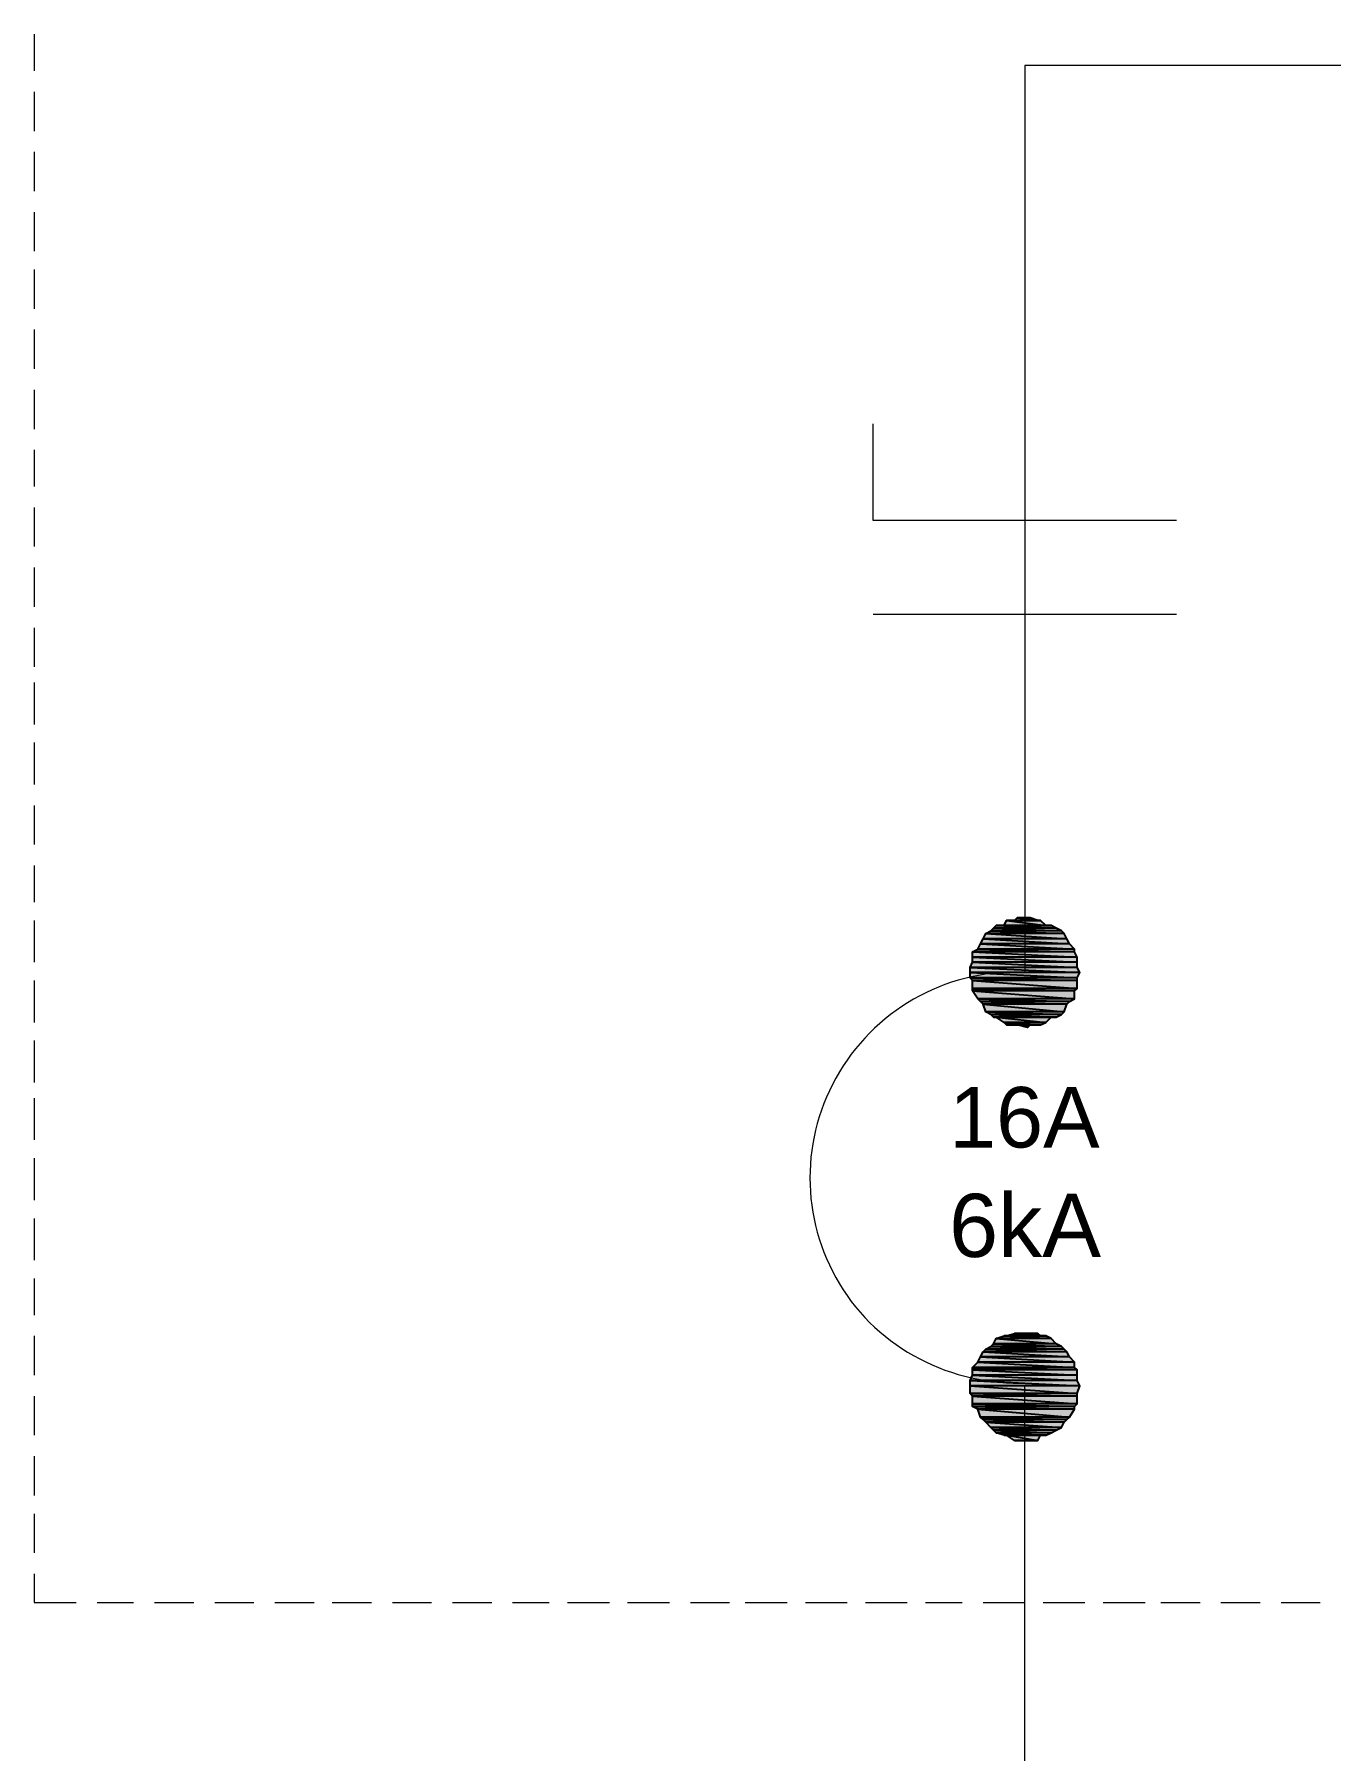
# Model space of a CAD drawing. Header units: millimetres. Extents: x -5 to 184, y -24 to 24.
# Drawn here: x 79.621 to 81.261, y -9.181 to -7.009 of the extents above; entities that cross this region are included whole.
import ezdxf

# ---------------------------------------------------------------- set-up
doc = ezdxf.new("R2010")
doc.units = ezdxf.units.MM
doc.layers.get('0').update_dxf_attribs({"lineweight": 30})
doc.styles.add('Arial0', font='arial.ttf', dxfattribs={"height": 3.14658})

msp = doc.modelspace()

# ---------------------------------------------------------------- hatches: boundary and pattern name
at = {"true_color": 0x000007}
h = msp.add_hatch(color=7, dxfattribs=at)
h.paths.add_polyline_path([(80.9205, -8.1433), (80.8312, -8.1433), (80.9238, -8.1466)])
h.paths.add_polyline_path([(80.8312, -8.1433), (80.9238, -8.1466), (80.8246, -8.1466)])
h = msp.add_hatch(color=7, dxfattribs=at)
h.paths.add_polyline_path([(80.9139, -8.14), (80.8345, -8.14), (80.9205, -8.1433)])
h.paths.add_polyline_path([(80.8345, -8.14), (80.9205, -8.1433), (80.8312, -8.1433)])
h = msp.add_hatch(color=7, dxfattribs=at)
h.paths.add_polyline_path([(80.9073, -8.1367), (80.8378, -8.1367), (80.9139, -8.14)])
h.paths.add_polyline_path([(80.8378, -8.1367), (80.9139, -8.14), (80.8345, -8.14)])
h = msp.add_hatch(color=7, dxfattribs=at)
h.paths.add_polyline_path([(80.8941, -8.13), (80.8511, -8.13), (80.9007, -8.1367)])
h.paths.add_polyline_path([(80.8511, -8.13), (80.9007, -8.1367), (80.8478, -8.1367)])
h = msp.add_hatch(color=7, dxfattribs=at)
h.paths.add_polyline_path([(80.8808, -8.1267), (80.8643, -8.1267), (80.8908, -8.13)])
h.paths.add_polyline_path([(80.8643, -8.1267), (80.8908, -8.13), (80.861, -8.13)])
h = msp.add_hatch(color=7, dxfattribs=at)
h.paths.add_polyline_path([(80.9371, -8.1664), (80.8147, -8.1664), (80.9371, -8.1697)])
h.paths.add_polyline_path([(80.8147, -8.1664), (80.9371, -8.1697), (80.8081, -8.1697)])
h = msp.add_hatch(color=7, dxfattribs=at)
h.paths.add_polyline_path([(80.9305, -8.1598), (80.818, -8.1598), (80.9371, -8.1664)])
h.paths.add_polyline_path([(80.818, -8.1598), (80.9371, -8.1664), (80.8147, -8.1664)])
h = msp.add_hatch(color=7, dxfattribs=at)
h.paths.add_polyline_path([(80.9272, -8.1532), (80.8213, -8.1532), (80.9305, -8.1598)])
h.paths.add_polyline_path([(80.8213, -8.1532), (80.9305, -8.1598), (80.818, -8.1598)])
h = msp.add_hatch(color=7, dxfattribs=at)
h.paths.add_polyline_path([(80.9238, -8.1466), (80.8246, -8.1466), (80.9272, -8.1532)])
h.paths.add_polyline_path([(80.8246, -8.1466), (80.9272, -8.1532), (80.8213, -8.1532)])
h = msp.add_hatch(color=7, dxfattribs=at)
h.paths.add_polyline_path([(80.9404, -8.183), (80.8081, -8.183), (80.9404, -8.1896)])
h.paths.add_polyline_path([(80.8081, -8.183), (80.9404, -8.1896), (80.8048, -8.1896)])
h = msp.add_hatch(color=7, dxfattribs=at)
h.paths.add_polyline_path([(80.9371, -8.1697), (80.8081, -8.1697), (80.9404, -8.1764)])
h.paths.add_polyline_path([(80.8081, -8.1697), (80.9404, -8.1764), (80.8081, -8.1764)])
h = msp.add_hatch(color=7, dxfattribs=at)
h.paths.add_polyline_path([(80.9404, -8.1764), (80.8081, -8.1764), (80.9404, -8.183)])
h.paths.add_polyline_path([(80.8081, -8.1764), (80.9404, -8.183), (80.8081, -8.183)])
h = msp.add_hatch(color=7, dxfattribs=at)
h.paths.add_polyline_path([(80.9404, -8.1896), (80.8048, -8.1896), (80.9437, -8.1962)])
h.paths.add_polyline_path([(80.8048, -8.1896), (80.9437, -8.1962), (80.8048, -8.1962)])
h = msp.add_hatch(color=7, dxfattribs=at)
h.paths.add_polyline_path([(80.9437, -8.1962), (80.8048, -8.1962), (80.9404, -8.2028)])
h.paths.add_polyline_path([(80.8048, -8.1962), (80.9404, -8.2028), (80.8048, -8.2028)])
h = msp.add_hatch(color=7, dxfattribs=at)
h.paths.add_polyline_path([(80.9404, -8.2028), (80.8048, -8.2028), (80.9404, -8.2061)])
h.paths.add_polyline_path([(80.8048, -8.2028), (80.9404, -8.2061), (80.8081, -8.2061)])
h = msp.add_hatch(color=7, dxfattribs=at)
h.paths.add_polyline_path([(80.9404, -8.2061), (80.8081, -8.2061), (80.9404, -8.2161)])
h.paths.add_polyline_path([(80.8081, -8.2061), (80.9404, -8.2161), (80.8081, -8.2161)])
h = msp.add_hatch(color=7, dxfattribs=at)
h.paths.add_polyline_path([(80.9404, -8.2161), (80.8081, -8.2161), (80.9371, -8.2194)])
h.paths.add_polyline_path([(80.8081, -8.2161), (80.9371, -8.2194), (80.8081, -8.2194)])
h = msp.add_hatch(color=7, dxfattribs=at)
h.paths.add_polyline_path([(80.9371, -8.2194), (80.8081, -8.2194), (80.9371, -8.2293)])
h.paths.add_polyline_path([(80.8081, -8.2194), (80.9371, -8.2293), (80.8147, -8.2293)])
h = msp.add_hatch(color=7, dxfattribs=at)
h.paths.add_polyline_path([(80.9371, -8.2293), (80.8147, -8.2293), (80.9305, -8.2326)])
h.paths.add_polyline_path([(80.8147, -8.2293), (80.9305, -8.2326), (80.818, -8.2326)])
h = msp.add_hatch(color=7, dxfattribs=at)
h.paths.add_polyline_path([(80.9305, -8.2326), (80.818, -8.2326), (80.9272, -8.2359)])
h.paths.add_polyline_path([(80.818, -8.2326), (80.9272, -8.2359), (80.8213, -8.2359)])
h = msp.add_hatch(color=7, dxfattribs=at)
h.paths.add_polyline_path([(80.9272, -8.2359), (80.8213, -8.2359), (80.9238, -8.2458)])
h.paths.add_polyline_path([(80.8213, -8.2359), (80.9238, -8.2458), (80.8246, -8.2458)])
h = msp.add_hatch(color=7, dxfattribs=at)
h.paths.add_polyline_path([(80.9238, -8.2458), (80.8246, -8.2458), (80.9205, -8.2491)])
h.paths.add_polyline_path([(80.8246, -8.2458), (80.9205, -8.2491), (80.8312, -8.2491)])
h = msp.add_hatch(color=7, dxfattribs=at)
h.paths.add_polyline_path([(80.9205, -8.2491), (80.8312, -8.2491), (80.9139, -8.2524)])
h.paths.add_polyline_path([(80.8312, -8.2491), (80.9139, -8.2524), (80.8345, -8.2524)])
h = msp.add_hatch(color=7, dxfattribs=at)
h.paths.add_polyline_path([(80.9073, -8.2524), (80.8378, -8.2524), (80.9007, -8.2591)])
h.paths.add_polyline_path([(80.8378, -8.2524), (80.9007, -8.2591), (80.8478, -8.2591)])
h = msp.add_hatch(color=7, dxfattribs=at)
h.paths.add_polyline_path([(80.9007, -8.2591), (80.8478, -8.2591), (80.8941, -8.2624)])
h.paths.add_polyline_path([(80.8478, -8.2591), (80.8941, -8.2624), (80.8511, -8.2624)])
h = msp.add_hatch(color=7, dxfattribs=at)
h.paths.add_polyline_path([(80.861, -8.2624), (80.8643, -8.2624), (80.8808, -8.2624)])
h.paths.add_polyline_path([(80.8643, -8.2624), (80.8808, -8.2624), (80.8775, -8.2657)])
h = msp.add_hatch(color=7, dxfattribs=at)
h.paths.add_polyline_path([(80.9139, -8.6659), (80.8345, -8.6659), (80.9205, -8.6692)])
h.paths.add_polyline_path([(80.8345, -8.6659), (80.9205, -8.6692), (80.8312, -8.6692)])
h = msp.add_hatch(color=7, dxfattribs=at)
h.paths.add_polyline_path([(80.9073, -8.6593), (80.8378, -8.6593), (80.9139, -8.6659)])
h.paths.add_polyline_path([(80.8378, -8.6593), (80.9139, -8.6659), (80.8345, -8.6659)])
h = msp.add_hatch(color=7, dxfattribs=at)
h.paths.add_polyline_path([(80.9007, -8.656), (80.8478, -8.656), (80.9073, -8.6593)])
h.paths.add_polyline_path([(80.8478, -8.656), (80.9073, -8.6593), (80.8378, -8.6593)])
h = msp.add_hatch(color=7, dxfattribs=at)
h.paths.add_polyline_path([(80.8908, -8.6527), (80.861, -8.6527), (80.8941, -8.656)])
h.paths.add_polyline_path([(80.861, -8.6527), (80.8941, -8.656), (80.8511, -8.656)])
h = msp.add_hatch(color=7, dxfattribs=at)
h.paths.add_polyline_path([(80.9305, -8.6825), (80.818, -8.6825), (80.9371, -8.6891)])
h.paths.add_polyline_path([(80.818, -8.6825), (80.9371, -8.6891), (80.8147, -8.6891)])
h = msp.add_hatch(color=7, dxfattribs=at)
h.paths.add_polyline_path([(80.9272, -8.6759), (80.8213, -8.6759), (80.9305, -8.6825)])
h.paths.add_polyline_path([(80.8213, -8.6759), (80.9305, -8.6825), (80.818, -8.6825)])
h = msp.add_hatch(color=7, dxfattribs=at)
h.paths.add_polyline_path([(80.9238, -8.6726), (80.8246, -8.6726), (80.9272, -8.6759)])
h.paths.add_polyline_path([(80.8246, -8.6726), (80.9272, -8.6759), (80.8213, -8.6759)])
h = msp.add_hatch(color=7, dxfattribs=at)
h.paths.add_polyline_path([(80.9205, -8.6692), (80.8312, -8.6692), (80.9238, -8.6726)])
h.paths.add_polyline_path([(80.8312, -8.6692), (80.9238, -8.6726), (80.8246, -8.6726)])
h = msp.add_hatch(color=7, dxfattribs=at)
h.paths.add_polyline_path([(80.9404, -8.7056), (80.8081, -8.7056), (80.9404, -8.7123)])
h.paths.add_polyline_path([(80.8081, -8.7056), (80.9404, -8.7123), (80.8048, -8.7123)])
h = msp.add_hatch(color=7, dxfattribs=at)
h.paths.add_polyline_path([(80.9371, -8.6891), (80.8147, -8.6891), (80.9371, -8.6957)])
h.paths.add_polyline_path([(80.8147, -8.6891), (80.9371, -8.6957), (80.8081, -8.6957)])
h = msp.add_hatch(color=7, dxfattribs=at)
h.paths.add_polyline_path([(80.9371, -8.6957), (80.8081, -8.6957), (80.9404, -8.699)])
h.paths.add_polyline_path([(80.8081, -8.6957), (80.9404, -8.699), (80.8081, -8.699)])
h = msp.add_hatch(color=7, dxfattribs=at)
h.paths.add_polyline_path([(80.9404, -8.699), (80.8081, -8.699), (80.9404, -8.7056)])
h.paths.add_polyline_path([(80.8081, -8.699), (80.9404, -8.7056), (80.8081, -8.7056)])
h = msp.add_hatch(color=7, dxfattribs=at)
h.paths.add_polyline_path([(80.9404, -8.7123), (80.8048, -8.7123), (80.9437, -8.7189)])
h.paths.add_polyline_path([(80.8048, -8.7123), (80.9437, -8.7189), (80.8048, -8.7189)])
h = msp.add_hatch(color=7, dxfattribs=at)
h.paths.add_polyline_path([(80.9437, -8.7189), (80.8048, -8.7189), (80.9404, -8.7288)])
h.paths.add_polyline_path([(80.8048, -8.7189), (80.9404, -8.7288), (80.8048, -8.7288)])
h = msp.add_hatch(color=7, dxfattribs=at)
h.paths.add_polyline_path([(80.9404, -8.7288), (80.8048, -8.7288), (80.9404, -8.7321)])
h.paths.add_polyline_path([(80.8048, -8.7288), (80.9404, -8.7321), (80.8081, -8.7321)])
h = msp.add_hatch(color=7, dxfattribs=at)
h.paths.add_polyline_path([(80.9404, -8.7321), (80.8081, -8.7321), (80.9404, -8.742)])
h.paths.add_polyline_path([(80.8081, -8.7321), (80.9404, -8.742), (80.8081, -8.742)])
h = msp.add_hatch(color=7, dxfattribs=at)
h.paths.add_polyline_path([(80.9404, -8.742), (80.8081, -8.742), (80.9371, -8.7453)])
h.paths.add_polyline_path([(80.8081, -8.742), (80.9371, -8.7453), (80.8081, -8.7453)])
h = msp.add_hatch(color=7, dxfattribs=at)
h.paths.add_polyline_path([(80.9371, -8.7453), (80.8081, -8.7453), (80.9371, -8.7486)])
h.paths.add_polyline_path([(80.8081, -8.7453), (80.9371, -8.7486), (80.8147, -8.7486)])
h = msp.add_hatch(color=7, dxfattribs=at)
h.paths.add_polyline_path([(80.9371, -8.7486), (80.8147, -8.7486), (80.9305, -8.7586)])
h.paths.add_polyline_path([(80.8147, -8.7486), (80.9305, -8.7586), (80.818, -8.7586)])
h = msp.add_hatch(color=7, dxfattribs=at)
h.paths.add_polyline_path([(80.9305, -8.7586), (80.818, -8.7586), (80.9272, -8.7619)])
h.paths.add_polyline_path([(80.818, -8.7586), (80.9272, -8.7619), (80.8213, -8.7619)])
h = msp.add_hatch(color=7, dxfattribs=at)
h.paths.add_polyline_path([(80.9272, -8.7619), (80.8213, -8.7619), (80.9238, -8.7652)])
h.paths.add_polyline_path([(80.8213, -8.7619), (80.9238, -8.7652), (80.8246, -8.7652)])
h = msp.add_hatch(color=7, dxfattribs=at)
h.paths.add_polyline_path([(80.9238, -8.7652), (80.8246, -8.7652), (80.9205, -8.7718)])
h.paths.add_polyline_path([(80.8246, -8.7652), (80.9205, -8.7718), (80.8312, -8.7718)])
h = msp.add_hatch(color=7, dxfattribs=at)
h.paths.add_polyline_path([(80.9205, -8.7718), (80.8312, -8.7718), (80.9139, -8.7751)])
h.paths.add_polyline_path([(80.8312, -8.7718), (80.9139, -8.7751), (80.8345, -8.7751)])
h = msp.add_hatch(color=7, dxfattribs=at)
h.paths.add_polyline_path([(80.9139, -8.7751), (80.8345, -8.7751), (80.9073, -8.7784)])
h.paths.add_polyline_path([(80.8345, -8.7751), (80.9073, -8.7784), (80.8378, -8.7784)])
h = msp.add_hatch(color=7, dxfattribs=at)
h.paths.add_polyline_path([(80.9073, -8.7784), (80.8378, -8.7784), (80.9007, -8.7817)])
h.paths.add_polyline_path([(80.8378, -8.7784), (80.9007, -8.7817), (80.8478, -8.7817)])
h = msp.add_hatch(color=7, dxfattribs=at)
h.paths.add_polyline_path([(80.8941, -8.7817), (80.8511, -8.7817), (80.8908, -8.7883)])
h.paths.add_polyline_path([(80.8511, -8.7817), (80.8908, -8.7883), (80.861, -8.7883)])

# ---------------------------------------------------------------- linework, layer by layer
at = {"color": 6, "linetype": 'Continuous', "lineweight": 9, "true_color": 0x000006}
for points in [[(79.6205, -7.0086), (79.6205, -7.055), (79.6205, -7.055)], [(79.6205, -7.0814), (79.6205, -7.131), (79.6205, -7.131)], [(79.6205, -7.1575), (79.6205, -7.2071), (79.6205, -7.2071)], [(79.6205, -7.2336), (79.6205, -7.2832), (79.6205, -7.2832)], [(79.6205, -7.3064), (79.6205, -7.356), (79.6205, -7.356)], [(79.6205, -7.3824), (79.6205, -7.4321), (79.6205, -7.4321)], [(79.6205, -7.4585), (79.6205, -7.5082), (79.6205, -7.5082)], [(79.6205, -7.5346), (79.6205, -7.5809), (79.6205, -7.5809)], [(79.6205, -7.6074), (79.6205, -7.657), (79.6205, -7.657)], [(79.6205, -7.6835), (79.6205, -7.7331), (79.6205, -7.7331)], [(79.6205, -7.7596), (79.6205, -7.8092), (79.6205, -7.8092)], [(79.6205, -7.829), (79.6205, -7.882), (79.6205, -7.882)], [(79.6205, -7.9051), (79.6205, -7.958), (79.6205, -7.958)], [(79.6205, -7.9845), (79.6205, -8.0341), (79.6205, -8.0341)], [(79.6205, -8.0606), (79.6205, -8.1069), (79.6205, -8.1069)], [(79.6205, -8.13), (79.6205, -8.183), (79.6205, -8.183)], [(79.6205, -8.2061), (79.6205, -8.2591), (79.6205, -8.2591)], [(79.6205, -8.2822), (79.6205, -8.3351), (79.6205, -8.3351)], [(79.6205, -8.355), (79.6205, -8.4079), (79.6205, -8.4079)], [(79.6205, -8.4311), (79.6205, -8.484), (79.6205, -8.484)], [(79.6205, -8.5072), (79.6205, -8.5601), (79.6205, -8.5601)], [(79.6205, -8.5832), (79.6205, -8.6296), (79.6205, -8.6296)], [(79.6205, -8.656), (79.6205, -8.7056), (79.6205, -8.7056)], [(79.6205, -8.7321), (79.6205, -8.7817), (79.6205, -8.7817)], [(79.6205, -8.8082), (79.6205, -8.8578), (79.6205, -8.8578)], [(79.6205, -8.881), (79.6205, -8.9306), (79.6205, -8.9306)], [(79.6205, -8.957), (79.6205, -8.9934), (79.6734, -8.9934)], [(79.6999, -8.9934), (79.7462, -8.9934), (79.7462, -8.9934)], [(79.7727, -8.9934), (79.8223, -8.9934), (79.8223, -8.9934)], [(79.8488, -8.9934), (79.8984, -8.9934), (79.8984, -8.9934)], [(79.9248, -8.9934), (79.9745, -8.9934), (79.9745, -8.9934)], [(79.9976, -8.9934), (80.0472, -8.9934), (80.0472, -8.9934)], [(80.0737, -8.9934), (80.1233, -8.9934), (80.1233, -8.9934)], [(80.1498, -8.9934), (80.1994, -8.9934), (80.1994, -8.9934)], [(80.2259, -8.9934), (80.2722, -8.9934), (80.2722, -8.9934)], [(80.2953, -8.9934), (80.3483, -8.9934), (80.3483, -8.9934)], [(80.3714, -8.9934), (80.4243, -8.9934), (80.4243, -8.9934)], [(80.4508, -8.9934), (80.5004, -8.9934), (80.5004, -8.9934)], [(80.5203, -8.9934), (80.5732, -8.9934), (80.5732, -8.9934)], [(80.5964, -8.9934), (80.6493, -8.9934), (80.6493, -8.9934)], [(80.6724, -8.9934), (80.7254, -8.9934), (80.7254, -8.9934)], [(80.7485, -8.9934), (80.7948, -8.9934), (80.7948, -8.9934)], [(80.8213, -8.9934), (80.8742, -8.9934), (80.8742, -8.9934)], [(80.8974, -8.9934), (80.9503, -8.9934), (80.9503, -8.9934)], [(80.9735, -8.9934), (81.0264, -8.9934), (81.0264, -8.9934)], [(81.0462, -8.9934), (81.0959, -8.9934), (81.0959, -8.9934)], [(81.1223, -8.9934), (81.1719, -8.9934), (81.1719, -8.9934)], [(81.1984, -8.9934), (81.248, -8.9934), (81.248, -8.9934)]]:
    msp.add_lwpolyline(points, dxfattribs=at)
at = {"color": 7, "linetype": 'Continuous', "lineweight": 9, "true_color": 0x000007}
for points in [[(87.3479, -7.0483), (80.8742, -7.0483), (80.8742, -8.1962)], [(81.0661, -7.6239), (80.8742, -7.6239), (80.6824, -7.6239), (80.6824, -7.5015)], [(81.0661, -7.743), (80.8742, -7.743), (80.6824, -7.743)], [(80.8742, -10.3894), (80.8742, -8.7189), (80.8742, -8.7189)]]:
    msp.add_lwpolyline(points, dxfattribs=at)
at = {"color": 7, "linetype": 'Continuous', "lineweight": -2, "true_color": 0x000007}
for points in [[(80.8312, -8.1433), (80.9238, -8.1466), (80.8246, -8.1466)], [(80.8345, -8.14), (80.9205, -8.1433), (80.8312, -8.1433)], [(80.9205, -8.1433), (80.8312, -8.1433), (80.9238, -8.1466)], [(80.8378, -8.1367), (80.9139, -8.14), (80.8345, -8.14)], [(80.9139, -8.14), (80.8345, -8.14), (80.9205, -8.1433)], [(80.8478, -8.1367), (80.9073, -8.1367), (80.8378, -8.1367)], [(80.9073, -8.1367), (80.8378, -8.1367), (80.9139, -8.14)], [(80.8511, -8.13), (80.9007, -8.1367), (80.8478, -8.1367)], [(80.9007, -8.1367), (80.8478, -8.1367), (80.9073, -8.1367)], [(80.861, -8.13), (80.8941, -8.13), (80.8511, -8.13)], [(80.8941, -8.13), (80.8511, -8.13), (80.9007, -8.1367)], [(80.8643, -8.1267), (80.8908, -8.13), (80.861, -8.13)], [(80.8908, -8.13), (80.861, -8.13), (80.8941, -8.13)], [(80.8775, -8.1267), (80.8808, -8.1267), (80.8643, -8.1267)], [(80.8808, -8.1267), (80.8643, -8.1267), (80.8908, -8.13)], [(80.8147, -8.1664), (80.9371, -8.1697), (80.8081, -8.1697)], [(80.818, -8.1598), (80.9371, -8.1664), (80.8147, -8.1664)], [(80.9371, -8.1664), (80.8147, -8.1664), (80.9371, -8.1697)], [(80.8213, -8.1532), (80.9305, -8.1598), (80.818, -8.1598)], [(80.9305, -8.1598), (80.818, -8.1598), (80.9371, -8.1664)], [(80.8246, -8.1466), (80.9272, -8.1532), (80.8213, -8.1532)], [(80.9272, -8.1532), (80.8213, -8.1532), (80.9305, -8.1598)], [(80.9238, -8.1466), (80.8246, -8.1466), (80.9272, -8.1532)], [(80.8081, -8.183), (80.9404, -8.1896), (80.8048, -8.1896)], [(80.9371, -8.1697), (80.8081, -8.1697), (80.9404, -8.1764)], [(80.8081, -8.1697), (80.9404, -8.1764), (80.8081, -8.1764)], [(80.9404, -8.1764), (80.8081, -8.1764), (80.9404, -8.183)], [(80.8081, -8.1764), (80.9404, -8.183), (80.8081, -8.183)], [(80.9404, -8.183), (80.8081, -8.183), (80.9404, -8.1896)], [(80.9404, -8.1896), (80.8048, -8.1896), (80.9437, -8.1962)], [(80.8048, -8.1896), (80.9437, -8.1962), (80.8048, -8.1962)], [(80.9437, -8.1962), (80.8048, -8.1962), (80.9404, -8.2028)], [(80.8048, -8.1962), (80.9404, -8.2028), (80.8048, -8.2028)], [(80.9404, -8.2028), (80.8048, -8.2028), (80.9404, -8.2061)], [(80.8048, -8.2028), (80.9404, -8.2061), (80.8081, -8.2061)], [(80.9404, -8.2061), (80.8081, -8.2061), (80.9404, -8.2161)], [(80.8081, -8.2061), (80.9404, -8.2161), (80.8081, -8.2161)], [(80.9404, -8.2161), (80.8081, -8.2161), (80.9371, -8.2194)], [(80.8081, -8.2161), (80.9371, -8.2194), (80.8081, -8.2194)], [(80.9371, -8.2194), (80.8081, -8.2194), (80.9371, -8.2293)], [(80.8081, -8.2194), (80.9371, -8.2293), (80.8147, -8.2293)], [(80.9371, -8.2293), (80.8147, -8.2293), (80.9305, -8.2326)], [(80.8147, -8.2293), (80.9305, -8.2326), (80.818, -8.2326)], [(80.9305, -8.2326), (80.818, -8.2326), (80.9272, -8.2359)], [(80.818, -8.2326), (80.9272, -8.2359), (80.8213, -8.2359)], [(80.9272, -8.2359), (80.8213, -8.2359), (80.9238, -8.2458)], [(80.8213, -8.2359), (80.9238, -8.2458), (80.8246, -8.2458)], [(80.9238, -8.2458), (80.8246, -8.2458), (80.9205, -8.2491)], [(80.8246, -8.2458), (80.9205, -8.2491), (80.8312, -8.2491)], [(80.9205, -8.2491), (80.8312, -8.2491), (80.9139, -8.2524)], [(80.8312, -8.2491), (80.9139, -8.2524), (80.8345, -8.2524)], [(80.9139, -8.2524), (80.8345, -8.2524), (80.9073, -8.2524)], [(80.8345, -8.2524), (80.9073, -8.2524), (80.8378, -8.2524)], [(80.9073, -8.2524), (80.8378, -8.2524), (80.9007, -8.2591)], [(80.8378, -8.2524), (80.9007, -8.2591), (80.8478, -8.2591)], [(80.9007, -8.2591), (80.8478, -8.2591), (80.8941, -8.2624)], [(80.8478, -8.2591), (80.8941, -8.2624), (80.8511, -8.2624)], [(80.8941, -8.2624), (80.8511, -8.2624), (80.8908, -8.2624)], [(80.8511, -8.2624), (80.8908, -8.2624), (80.861, -8.2624)], [(80.861, -8.2624), (80.8643, -8.2624), (80.8808, -8.2624)], [(80.861, -8.2624), (80.8908, -8.2624), (80.8808, -8.2624)], [(80.8643, -8.2624), (80.8808, -8.2624), (80.8775, -8.2657)], [(80.8345, -8.6659), (80.9205, -8.6692), (80.8312, -8.6692)], [(80.8378, -8.6593), (80.9139, -8.6659), (80.8345, -8.6659)], [(80.9139, -8.6659), (80.8345, -8.6659), (80.9205, -8.6692)], [(80.8478, -8.656), (80.9073, -8.6593), (80.8378, -8.6593)], [(80.9073, -8.6593), (80.8378, -8.6593), (80.9139, -8.6659)], [(80.8511, -8.656), (80.9007, -8.656), (80.8478, -8.656)], [(80.9007, -8.656), (80.8478, -8.656), (80.9073, -8.6593)], [(80.861, -8.6527), (80.8941, -8.656), (80.8511, -8.656)], [(80.8941, -8.656), (80.8511, -8.656), (80.9007, -8.656)], [(80.8643, -8.6527), (80.8908, -8.6527), (80.861, -8.6527)], [(80.8908, -8.6527), (80.861, -8.6527), (80.8941, -8.656)], [(80.8775, -8.6527), (80.8808, -8.6527), (80.8643, -8.6527)], [(80.8808, -8.6527), (80.8643, -8.6527), (80.8908, -8.6527)], [(80.818, -8.6825), (80.9371, -8.6891), (80.8147, -8.6891)], [(80.8213, -8.6759), (80.9305, -8.6825), (80.818, -8.6825)], [(80.9305, -8.6825), (80.818, -8.6825), (80.9371, -8.6891)], [(80.8246, -8.6726), (80.9272, -8.6759), (80.8213, -8.6759)], [(80.9272, -8.6759), (80.8213, -8.6759), (80.9305, -8.6825)], [(80.8312, -8.6692), (80.9238, -8.6726), (80.8246, -8.6726)], [(80.9238, -8.6726), (80.8246, -8.6726), (80.9272, -8.6759)], [(80.9205, -8.6692), (80.8312, -8.6692), (80.9238, -8.6726)], [(80.8081, -8.7056), (80.9404, -8.7123), (80.8048, -8.7123)], [(80.8147, -8.6891), (80.9371, -8.6957), (80.8081, -8.6957)], [(80.9371, -8.6957), (80.8081, -8.6957), (80.9404, -8.699)], [(80.8081, -8.6957), (80.9404, -8.699), (80.8081, -8.699)], [(80.9404, -8.699), (80.8081, -8.699), (80.9404, -8.7056)], [(80.8081, -8.699), (80.9404, -8.7056), (80.8081, -8.7056)], [(80.9404, -8.7056), (80.8081, -8.7056), (80.9404, -8.7123)], [(80.9371, -8.6891), (80.8147, -8.6891), (80.9371, -8.6957)], [(80.9404, -8.7123), (80.8048, -8.7123), (80.9437, -8.7189)], [(80.8048, -8.7123), (80.9437, -8.7189), (80.8048, -8.7189)], [(80.9437, -8.7189), (80.8048, -8.7189), (80.9404, -8.7288)], [(80.8048, -8.7189), (80.9404, -8.7288), (80.8048, -8.7288)], [(80.9404, -8.7288), (80.8048, -8.7288), (80.9404, -8.7321)], [(80.8048, -8.7288), (80.9404, -8.7321), (80.8081, -8.7321)], [(80.9404, -8.7321), (80.8081, -8.7321), (80.9404, -8.742)], [(80.8081, -8.7321), (80.9404, -8.742), (80.8081, -8.742)], [(80.9404, -8.742), (80.8081, -8.742), (80.9371, -8.7453)], [(80.8081, -8.742), (80.9371, -8.7453), (80.8081, -8.7453)], [(80.9371, -8.7453), (80.8081, -8.7453), (80.9371, -8.7486)], [(80.8081, -8.7453), (80.9371, -8.7486), (80.8147, -8.7486)], [(80.9371, -8.7486), (80.8147, -8.7486), (80.9305, -8.7586)], [(80.8147, -8.7486), (80.9305, -8.7586), (80.818, -8.7586)], [(80.9305, -8.7586), (80.818, -8.7586), (80.9272, -8.7619)], [(80.818, -8.7586), (80.9272, -8.7619), (80.8213, -8.7619)], [(80.9272, -8.7619), (80.8213, -8.7619), (80.9238, -8.7652)], [(80.8213, -8.7619), (80.9238, -8.7652), (80.8246, -8.7652)], [(80.9238, -8.7652), (80.8246, -8.7652), (80.9205, -8.7718)], [(80.8246, -8.7652), (80.9205, -8.7718), (80.8312, -8.7718)], [(80.9205, -8.7718), (80.8312, -8.7718), (80.9139, -8.7751)], [(80.8312, -8.7718), (80.9139, -8.7751), (80.8345, -8.7751)], [(80.9139, -8.7751), (80.8345, -8.7751), (80.9073, -8.7784)], [(80.8345, -8.7751), (80.9073, -8.7784), (80.8378, -8.7784)], [(80.9073, -8.7784), (80.8378, -8.7784), (80.9007, -8.7817)], [(80.8378, -8.7784), (80.9007, -8.7817), (80.8478, -8.7817)], [(80.9007, -8.7817), (80.8478, -8.7817), (80.8941, -8.7817)], [(80.8478, -8.7817), (80.8941, -8.7817), (80.8511, -8.7817)], [(80.8941, -8.7817), (80.8511, -8.7817), (80.8908, -8.7883)], [(80.8511, -8.7817), (80.8908, -8.7883), (80.861, -8.7883)], [(80.861, -8.7883), (80.8643, -8.7883), (80.8808, -8.7883)], [(80.861, -8.7883), (80.8908, -8.7883), (80.8808, -8.7883)], [(80.8643, -8.7883), (80.8808, -8.7883), (80.8775, -8.7883)]]:
    msp.add_lwpolyline(points, close=True, dxfattribs=at)
at = {"color": 7, "linetype": 'Continuous', "lineweight": 9, "true_color": 0x000007}
msp.add_open_spline([(80.8775, -8.1962), (80.7816, -8.1896), (80.689, -8.2392), (80.6394, -8.3219), (80.6394, -8.3219), (80.5897, -8.4046), (80.5897, -8.5072), (80.6394, -8.5899), (80.6394, -8.5899), (80.689, -8.6726), (80.7816, -8.7189), (80.8775, -8.7156)], degree=3, knots=[0, 0, 0, 0, 0.083333, 0.083333, 0.083333, 0.083334, 0.166667, 0.166667, 0.166667, 0.166668, 1, 1, 1, 1], dxfattribs=at)

# ---------------------------------------------------------------- texts
at = {"color": 7, "true_color": 0x000007, "style": 'Arial0'}
for s, height, p in [('16A', 0.07662, (80.7783, -8.4175)), ('6kA', 0.0799, (80.7783, -8.556))]:
    msp.add_text(s, height=height, dxfattribs=at).set_placement(p)

doc.saveas('drawing.dxf')
